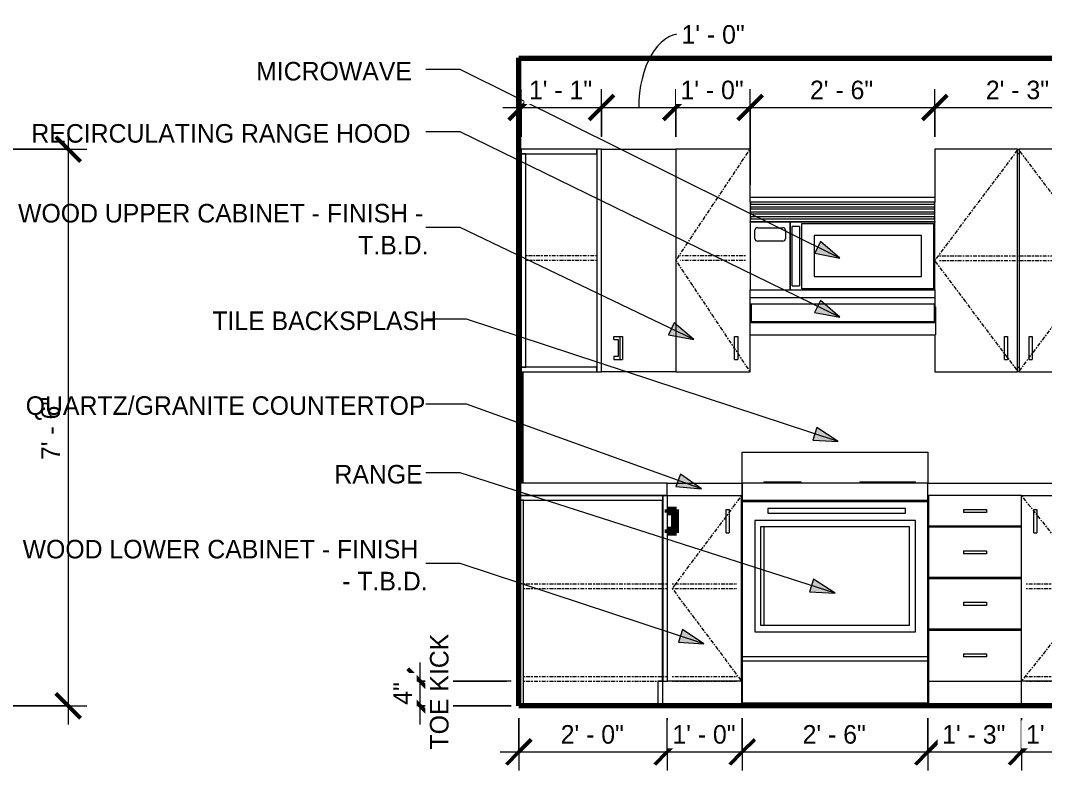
# Model space of a CAD drawing. Header units: inches. Extents: x 2887 to 5387, y 120 to 10852.
# Drawn here: x 4900.8 to 5066.4, y 125.6 to 246.8 of the extents above; entities that cross this region are included whole.
import ezdxf

# ---------------------------------------------------------------- set-up
doc = ezdxf.new("R2010")
doc.units = ezdxf.units.IN
doc.header["$MEASUREMENT"] = 0
doc.linetypes.add('Center', pattern=[1.25, 0.25, -0.1875, 0.625, -0.1875])
for name, color, linetype, lineweight in [('0-6', 170, 'Continuous', 5), ('0-7', 50, 'Continuous', 9), ('A-ANNO-DIMS', 211, 'Continuous', 9), ('A-ANNO-DIMS-32', 211, 'Continuous', 9), ('A-FLOR-1', 7, 'Continuous', 70), ('A-WALL-2', 113, 'Continuous', 70), ('A-WALL-3', 113, 'Continuous', 9), ('G-ANNO-TEXT', 231, 'Continuous', 9), ('I-WALL-1', 7, 'Continuous', 70), ('Q-CASE', 31, 'Continuous', 9), ('Q-CASE-1', 31, 'Center', 9), ('Q-CASE-2', 31, 'Continuous', 70), ('Q-SPCQ', 91, 'Continuous', 9), ('S-BEAM-1', 7, 'Continuous', 70)]:
    doc.layers.add(name, color=color, linetype=linetype, lineweight=lineweight)
doc.styles.add('Century Gothic', font='ufonts.com_century-gothic.ttf', dxfattribs={"height": 3})
doc.dimstyles.new('OD_1__HACK_2', dxfattribs={"dimscale": 12, "dimtxt": 3.132505, "dimasz": 0.333333, "dimexe": 0.25, "dimexo": 0.166667, "dimgap": 0.041667, "dimtad": 1, "dimdec": 0, "dimzin": 3, "dimdsep": 46, "dimlunit": 4, "dimtxsty": 'Century Gothic', "dimblk1": 'OBLIQUE', "dimblk2": 'OBLIQUE', "dimsah": 1, "dimcen": 0.09, "dimdle": 0.25, "dimazin": 0, "dimtfac": 1, "dimtdec": 4, "dimtix": 1, "dimtmove": 0, "dimatfit": 3, "dimfxl": 1, "dimtvp": 1, "dimtfill": 1, "dimfrac": 2, "dimtolj": 1, "dimtzin": 0, "dimarcsym": 2})
doc.dimstyles.new('OD_1__HACK_2_1', dxfattribs={"dimscale": 12, "dimtxt": 3.132505, "dimasz": 0.333333, "dimexe": 0.25, "dimexo": 0.166667, "dimgap": 0.041667, "dimtad": 1, "dimdec": 0, "dimzin": 3, "dimdsep": 46, "dimlunit": 4, "dimtxsty": 'Century Gothic', "dimblk1": 'OBLIQUE', "dimblk2": 'OBLIQUE', "dimsah": 1, "dimcen": 0.09, "dimdle": 0.25, "dimazin": 0, "dimtfac": 1, "dimtdec": 4, "dimtix": 1, "dimtmove": 1, "dimatfit": 3, "dimfxl": 1, "dimtvp": 1, "dimtfill": 1, "dimfrac": 2, "dimtolj": 1, "dimtzin": 0, "dimarcsym": 2})

# ---------------------------------------------------------------- blocks, each defined once
blk = doc.blocks.new('Dimension Lumber - LVL - 3_5X5_5-2690770-2ND _ 3RD FLOOR - 1BD B _ C - ADA TYPE B - KITCHEN BACK WALL')
at = {"layer": 'S-BEAM-1'}
for p, q in [((-10260.44, 136), (-10263.94, 136)), ((-10263.94, 136), (-10263.94, 135.99)), ((-10260.44, 135.99), (-10260.44, 136))]:
    blk.add_line(p, q, dxfattribs=at)
blk = doc.blocks.new('Dimension Lumber - LVL - 3_5X5_5-V4-2ND _ 3RD FLOOR - 1BD B _ C - ADA TYPE B - KITCHEN BACK WALL')
at = {"layer": 'S-BEAM-1'}
for p, q in [((-10292.44, 136), (-10295.94, 136)), ((-10295.94, 136), (-10295.94, 135.99)), ((-10292.44, 135.99), (-10292.44, 136))]:
    blk.add_line(p, q, dxfattribs=at)
blk = doc.blocks.new('CTR - 1st Phase - Shell_rvt-8-2ND _ 3RD FLOOR - 1BD B _ C - ADA TYPE B - KITCHEN BACK WALL')
at = {"layer": 'A-FLOR-1'}
for p, q in [((-10373.44, 240.75), (-10224.66, 240.75)), ((-10261.59, 136), (-10373.44, 136)), ((-10261.59, 135.99), (-10261.59, 136)), ((-10249.4, 136), (-10261.59, 136)), ((-10261.59, 136), (-10261.59, 135.99)), ((-10229.51, 136), (-10248.9, 136)), ((-10224.66, 136), (-10228.76, 136))]:
    blk.add_line(p, q, dxfattribs=at)
at = {"layer": '0-7'}
for name, p in [('Dimension Lumber - LVL - 3_5X5_5-V4-2ND _ 3RD FLOOR - 1BD B _ C - ADA TYPE B - KITCHEN BACK WALL', (-64, 0)), ('Dimension Lumber - LVL - 3_5X5_5-V4-2ND _ 3RD FLOOR - 1BD B _ C - ADA TYPE B - KITCHEN BACK WALL', (-32, 0)), ('Dimension Lumber - LVL - 3_5X5_5-V4-2ND _ 3RD FLOOR - 1BD B _ C - ADA TYPE B - KITCHEN BACK WALL', (0, 0)), ('Dimension Lumber - LVL - 3_5X5_5-2690770-2ND _ 3RD FLOOR - 1BD B _ C - ADA TYPE B - KITCHEN BACK WALL', (0, 0))]:
    blk.add_blockref(name, p, dxfattribs=at)
blk = doc.blocks.new('CTR - 1st Phase - Common Walls_rvt-8-2ND _ 3RD FLOOR - 1BD B _ C - ADA TYPE B - KITCHEN BACK WALL')
at = {"layer": 'I-WALL-1'}
for p, q in [((-10373.41, 136), (-10373.41, 240.77)), ((-10373.44, 136), (-10373.41, 136))]:
    blk.add_line(p, q, dxfattribs=at)
blk = doc.blocks.new('300 Series Wall Hung Cabinet_302 - 27_ X 36_-2604985-2ND _ 3RD FLOOR - 1BD B _ C - ADA TYPE B - KITCHEN BACK WALL')
at = {"layer": 'Q-CASE'}
for p, q in [((-10360.79, 226), (-10373.04, 226)), ((-10373.04, 226), (-10373.04, 225.25)), ((-10373.04, 225.25), (-10373.04, 190.75)), ((-10372.29, 225.25), (-10373.04, 225.25)), ((-10373.04, 225.25), (-10360.79, 225.25)), ((-10372.29, 190.75), (-10372.29, 225.25)), ((-10360.79, 226), (-10360.79, 190)), ((-10360.04, 226), (-10360.79, 226)), ((-10360.79, 225.25), (-10360.79, 226)), ((-10360.04, 190), (-10360.04, 226)), ((-10373.04, 190.75), (-10372.29, 190.75)), ((-10360.79, 190.75), (-10373.04, 190.75)), ((-10373.04, 190.75), (-10373.04, 190)), ((-10360.79, 190), (-10360.79, 190.75)), ((-10373.04, 190), (-10360.79, 190)), ((-10360.79, 190), (-10360.04, 190))]:
    blk.add_line(p, q, dxfattribs=at)
at = {"layer": 'Q-CASE-1'}
for p, q in [((-10360.79, 208.75), (-10372.29, 208.75)), ((-10360.79, 208), (-10372.29, 208))]:
    blk.add_line(p, q, dxfattribs=at)
blk = doc.blocks.new('30quot_MicrowaveVent_11166 - 70cm miele oven-2804781-2ND _ 3RD FLOOR - 1BD B _ C - ADA TYPE B - KITCHEN BACK WALL')
at = {"layer": 'Q-CASE'}
for p, q in [((-10336.04, 217.47), (-10336.04, 218.26)), ((-10336.04, 218.26), (-10306.16, 218.26)), ((-10335.92, 217.47), (-10336.04, 217.47)), ((-10336.04, 217.47), (-10336.04, 214.32)), ((-10335.92, 217.08), (-10335.92, 217.47)), ((-10306.28, 217.47), (-10335.92, 217.47)), ((-10306.28, 217.08), (-10335.92, 217.08)), ((-10306.16, 217.47), (-10306.28, 217.47)), ((-10306.28, 217.47), (-10306.28, 217.08)), ((-10306.16, 218.26), (-10306.16, 217.47)), ((-10306.16, 214.32), (-10306.16, 217.47)), ((-10335.92, 216.29), (-10335.92, 216.69)), ((-10335.92, 216.69), (-10306.28, 216.69)), ((-10306.28, 216.29), (-10335.92, 216.29)), ((-10335.92, 215.5), (-10335.92, 215.9)), ((-10335.92, 215.9), (-10306.28, 215.9)), ((-10306.28, 215.5), (-10335.92, 215.5)), ((-10306.28, 216.69), (-10306.28, 216.29)), ((-10306.28, 215.9), (-10306.28, 215.5)), ((-10336.04, 214.32), (-10306.16, 214.32)), ((-10336.04, 214.2), (-10336.04, 214.32)), ((-10336.04, 214.2), (-10336.04, 203.26)), ((-10329.54, 214.2), (-10336.04, 214.2)), ((-10335.92, 214.72), (-10335.92, 215.11)), ((-10335.92, 215.11), (-10306.28, 215.11)), ((-10306.28, 214.72), (-10335.92, 214.72)), ((-10329.54, 214.2), (-10329.54, 203.26)), ((-10306.16, 214.2), (-10329.54, 214.2)), ((-10329.54, 203.26), (-10329.54, 214.2)), ((-10327.65, 214.01), (-10306.36, 214.01)), ((-10327.65, 203.46), (-10327.65, 214.01)), ((-10306.36, 214.01), (-10306.36, 203.46)), ((-10306.28, 215.11), (-10306.28, 214.72)), ((-10306.16, 214.32), (-10306.16, 214.2)), ((-10306.16, 203.26), (-10306.16, 214.2)), ((-10335.25, 211.55), (-10335.25, 212.93)), ((-10334.86, 213.32), (-10330.72, 213.32)), ((-10330.33, 212.93), (-10330.33, 211.55)), ((-10329.24, 203.91), (-10329.24, 213.51)), ((-10328.05, 213.51), (-10329.24, 213.51)), ((-10328.05, 213.51), (-10328.05, 203.91)), ((-10325.69, 212.04), (-10325.69, 205.43)), ((-10308.32, 212.04), (-10325.69, 212.04)), ((-10308.32, 212.04), (-10325.69, 212.04)), ((-10325.69, 212.04), (-10325.69, 205.43)), ((-10308.32, 205.43), (-10308.32, 212.04)), ((-10308.32, 205.43), (-10308.32, 212.04)), ((-10330.72, 211.15), (-10334.86, 211.15)), ((-10325.69, 205.43), (-10308.32, 205.43)), ((-10325.69, 205.43), (-10308.32, 205.43)), ((-10329.24, 203.91), (-10328.05, 203.91)), ((-10336.04, 203.26), (-10329.54, 203.26)), ((-10336.04, 202.15), (-10336.04, 203.26)), ((-10329.54, 203.26), (-10306.16, 203.26)), ((-10306.36, 203.46), (-10327.65, 203.46)), ((-10306.16, 203.26), (-10306.16, 202.15)), ((-10306.16, 202), (-10336.04, 202))]:
    blk.add_line(p, q, dxfattribs=at)
for centre, start, end in [((-10334.86, 212.93), 90, 180), ((-10330.72, 212.93), 0, 90), ((-10334.86, 211.55), 180, 270), ((-10330.72, 211.55), 270, 0)]:
    blk.add_arc(centre, 0.394, start, end, dxfattribs=at)
blk = doc.blocks.new('300 Series Wall Hung Cabinet_302 - 27_ X 36_-V5-2ND _ 3RD FLOOR - 1BD B _ C - ADA TYPE B - KITCHEN BACK WALL')
at = {"layer": 'Q-CASE'}
for p, q in [((-10306.16, 226), (-10306.16, 218.26)), ((-10292.78, 226), (-10306.16, 226)), ((-10292.78, 190), (-10292.78, 226)), ((-10292.78, 226), (-10292.53, 226)), ((-10292.53, 225.25), (-10292.78, 225.25)), ((-10292.53, 226), (-10292.53, 190)), ((-10279.16, 226), (-10292.53, 226)), ((-10279.16, 190), (-10279.16, 226)), ((-10306.16, 202.15), (-10306.16, 200.5)), ((-10306.16, 196), (-10306.16, 190)), ((-10294.91, 195.75), (-10294.42, 195.75)), ((-10294.91, 192), (-10294.91, 195.75)), ((-10294.42, 195.75), (-10294.42, 192)), ((-10290.91, 195.75), (-10290.42, 195.75)), ((-10290.91, 192), (-10290.91, 195.75)), ((-10290.42, 195.75), (-10290.42, 192)), ((-10294.91, 192), (-10294.42, 192)), ((-10292.78, 190.75), (-10292.53, 190.75)), ((-10290.91, 192), (-10290.42, 192)), ((-10306.16, 190), (-10292.78, 190)), ((-10292.53, 190), (-10292.78, 190)), ((-10292.53, 190), (-10279.16, 190))]:
    blk.add_line(p, q, dxfattribs=at)
at = {"layer": 'Q-CASE-1'}
for p, q in [((-10306.16, 208), (-10292.66, 226)), ((-10292.66, 226), (-10279.16, 208)), ((-10305.41, 208.75), (-10279.91, 208.75)), ((-10292.66, 190), (-10306.16, 208)), ((-10305.41, 208), (-10279.91, 208)), ((-10279.16, 208), (-10292.66, 190))]:
    blk.add_line(p, q, dxfattribs=at)
blk = doc.blocks.new('Base Cabinet 4 Drawer 254 - Base Cabinet 4 Drawer 254 15_-2584595-2ND _ 3RD FLOOR - 1BD B _ C - ADA TYPE B - KITCHEN BACK WALL')
at = {"layer": 'Q-CASE'}
for p, q in [((-10307.16, 170), (-10307.16, 165.13)), ((-10292.16, 170), (-10307.16, 170)), ((-10301.53, 167.75), (-10297.78, 167.75)), ((-10301.53, 167.75), (-10301.53, 167.25)), ((-10297.78, 167.25), (-10301.53, 167.25)), ((-10297.78, 167.75), (-10297.78, 167.25)), ((-10307.16, 165.13), (-10292.16, 165.13)), ((-10307.16, 164.88), (-10307.16, 165.13)), ((-10307.16, 164.88), (-10307.16, 156.79)), ((-10292.16, 164.88), (-10307.16, 164.88)), ((-10306.41, 165.13), (-10306.41, 164.88)), ((-10292.91, 164.88), (-10292.91, 165.13)), ((-10301.53, 161.09), (-10297.78, 161.09)), ((-10301.53, 161.09), (-10301.53, 160.58)), ((-10297.78, 161.09), (-10297.78, 160.58)), ((-10297.78, 160.58), (-10301.53, 160.58)), ((-10307.16, 156.79), (-10292.16, 156.79)), ((-10307.16, 156.54), (-10307.16, 156.79)), ((-10307.16, 156.54), (-10307.16, 148.46)), ((-10292.16, 156.54), (-10307.16, 156.54)), ((-10306.41, 156.79), (-10306.41, 156.54)), ((-10292.91, 156.54), (-10292.91, 156.79)), ((-10301.53, 152.75), (-10297.78, 152.75)), ((-10301.53, 152.75), (-10301.53, 152.25)), ((-10297.78, 152.75), (-10297.78, 152.25)), ((-10297.78, 152.25), (-10301.53, 152.25)), ((-10307.16, 148.46), (-10292.16, 148.46)), ((-10307.16, 148.21), (-10307.16, 148.46)), ((-10307.16, 148.21), (-10307.16, 140)), ((-10292.16, 148.21), (-10307.16, 148.21)), ((-10306.41, 148.46), (-10306.41, 148.21)), ((-10292.91, 148.21), (-10292.91, 148.46)), ((-10301.53, 144.42), (-10297.78, 144.42)), ((-10301.53, 144.42), (-10301.53, 143.92)), ((-10297.78, 144.42), (-10297.78, 143.92)), ((-10297.78, 143.92), (-10301.53, 143.92)), ((-10307.16, 140), (-10292.16, 140)), ((-10307.16, 140), (-10307.16, 136))]:
    blk.add_line(p, q, dxfattribs=at)
blk = doc.blocks.new('Base Cabinet Corner 197 - Base Cabinet Corner 197-2565125-2ND _ 3RD FLOOR - 1BD B _ C - ADA TYPE B - KITCHEN BACK WALL')
at = {"layer": 'Q-CASE'}
for p, q in [((-10350.16, 170), (-10373.41, 170)), ((-10373.41, 170), (-10373.41, 169.25)), ((-10373.41, 169.25), (-10350.16, 169.25)), ((-10373.41, 169.25), (-10373.41, 136)), ((-10372.66, 169.25), (-10373.41, 169.25)), ((-10372.66, 136), (-10372.66, 169.25)), ((-10350.19, 140), (-10350.19, 169.25)), ((-10349.4, 170), (-10350.16, 170)), ((-10350.16, 170), (-10350.16, 140)), ((-10350.16, 169.25), (-10350.16, 170)), ((-10349.4, 140), (-10349.4, 170)), ((-10349.4, 170), (-10337.41, 170)), ((-10337.41, 140), (-10337.41, 170)), ((-10339.91, 167.75), (-10339.43, 167.75)), ((-10339.91, 164), (-10339.91, 167.75)), ((-10339.43, 167.75), (-10339.43, 164)), ((-10339.91, 164), (-10339.43, 164)), ((-10350.16, 140), (-10350.93, 140)), ((-10350.93, 140), (-10350.93, 136)), ((-10350.16, 140), (-10350.93, 140)), ((-10350.93, 140), (-10350.93, 136)), ((-10350.16, 136), (-10350.16, 140)), ((-10350.16, 136), (-10350.16, 140)), ((-10350.16, 140), (-10349.4, 140)), ((-10337.41, 140), (-10349.4, 140)), ((-10337.41, 140), (-10337.41, 136)), ((-10373.41, 136), (-10372.66, 136)), ((-10350.93, 136), (-10350.16, 136)), ((-10350.93, 136), (-10350.16, 136))]:
    blk.add_line(p, q, dxfattribs=at)
at = {"layer": 'Q-CASE-1'}
for p, q in [((-10337.41, 170), (-10348.65, 155)), ((-10372.66, 155.75), (-10349.41, 155.75)), ((-10348.65, 155.75), (-10338.16, 155.75)), ((-10372.66, 155), (-10349.41, 155)), ((-10348.65, 155), (-10337.41, 140)), ((-10348.65, 155), (-10338.16, 155)), ((-10372.66, 140.75), (-10349.41, 140.75)), ((-10348.65, 140.75), (-10338.16, 140.75)), ((-10372.66, 140), (-10349.41, 140)), ((-10348.65, 140), (-10338.16, 140))]:
    blk.add_line(p, q, dxfattribs=at)
at = {"layer": 'Q-CASE-2'}
for p, q in [((-10349.42, 167.75), (-10349.42, 167.25)), ((-10347.92, 167.75), (-10349.42, 167.75)), ((-10349.42, 167.25), (-10348.42, 167.25)), ((-10348.42, 167.25), (-10348.42, 164.5)), ((-10347.92, 164), (-10347.92, 167.75)), ((-10348.42, 164.5), (-10349.42, 164.5)), ((-10349.42, 164.5), (-10349.42, 164)), ((-10349.42, 164), (-10347.92, 164))]:
    blk.add_line(p, q, dxfattribs=at)
blk = doc.blocks.new('Base Cabinet Corner 197 - Base Cabinet Corner 197-V6-2ND _ 3RD FLOOR - 1BD B _ C - ADA TYPE B - KITCHEN BACK WALL')
at = {"layer": 'Q-CASE'}
for p, q in [((-10292.16, 170), (-10280.18, 170)), ((-10292.16, 140), (-10292.16, 170)), ((-10280.18, 170), (-10280.16, 170)), ((-10280.18, 170), (-10280.18, 167.75)), ((-10279.41, 170), (-10280.16, 170)), ((-10280.16, 170), (-10280.16, 140)), ((-10279.41, 140), (-10279.41, 170)), ((-10256.16, 170), (-10279.41, 170)), ((-10279.41, 170), (-10279.41, 169.25)), ((-10279.41, 169.25), (-10256.16, 169.25)), ((-10256.91, 169.25), (-10256.91, 136)), ((-10256.16, 169.25), (-10256.91, 169.25)), ((-10256.16, 169.25), (-10256.16, 170)), ((-10256.16, 136), (-10256.16, 169.25)), ((-10290.16, 167.75), (-10289.67, 167.75)), ((-10290.16, 164), (-10290.16, 167.75)), ((-10289.67, 167.75), (-10289.67, 164)), ((-10280.18, 167.25), (-10280.18, 164.5)), ((-10290.16, 164), (-10289.67, 164)), ((-10280.18, 164), (-10280.18, 140)), ((-10292.16, 136), (-10292.16, 140)), ((-10292.16, 136), (-10292.16, 140)), ((-10280.18, 140), (-10292.16, 140)), ((-10280.16, 140), (-10280.18, 140)), ((-10280.16, 140), (-10279.41, 140)), ((-10278.69, 140), (-10279.44, 140)), ((-10279.44, 140), (-10279.44, 136)), ((-10278.69, 136), (-10278.69, 140)), ((-10278.68, 136), (-10278.68, 140)), ((-10279.44, 136), (-10278.69, 136)), ((-10256.91, 136), (-10256.16, 136))]:
    blk.add_line(p, q, dxfattribs=at)
at = {"layer": 'Q-CASE-1'}
for p, q in [((-10292.16, 170), (-10280.21, 155)), ((-10291.41, 155.75), (-10280.16, 155.75)), ((-10279.44, 155.75), (-10256.91, 155.75)), ((-10280.21, 155), (-10292.16, 140)), ((-10291.41, 155), (-10280.21, 155)), ((-10279.44, 155), (-10256.91, 155)), ((-10291.41, 140.75), (-10280.16, 140.75)), ((-10279.44, 140.75), (-10256.91, 140.75)), ((-10291.41, 140), (-10280.21, 140)), ((-10279.44, 140), (-10256.91, 140))]:
    blk.add_line(p, q, dxfattribs=at)
at = {"layer": 'Q-CASE-2'}
for p, q in [((-10280.16, 167.75), (-10281.66, 167.75)), ((-10281.66, 167.75), (-10281.66, 164)), ((-10281.16, 164.5), (-10281.16, 167.25)), ((-10281.16, 167.25), (-10280.16, 167.25)), ((-10280.16, 167.25), (-10280.16, 167.75)), ((-10281.66, 164), (-10280.16, 164)), ((-10280.16, 164.5), (-10281.16, 164.5)), ((-10280.16, 164), (-10280.16, 164.5))]:
    blk.add_line(p, q, dxfattribs=at)
blk = doc.blocks.new('308 - 308-2727437-2ND _ 3RD FLOOR - 1BD B _ C - ADA TYPE B - KITCHEN BACK WALL')
at = {"layer": 'Q-CASE'}
for p, q in [((-10360.04, 226), (-10348.04, 226)), ((-10358.09, 195.25), (-10358.09, 195.75)), ((-10358.09, 195.75), (-10357.03, 195.75)), ((-10357.03, 195.75), (-10356.68, 195.75)), ((-10357.03, 192), (-10357.03, 195.75)), ((-10356.68, 195.75), (-10356.68, 192)), ((-10358.09, 195.25), (-10357.38, 195.25)), ((-10357.38, 195.25), (-10357.38, 192.5)), ((-10358.09, 192.5), (-10358.09, 192)), ((-10357.38, 192.5), (-10358.09, 192.5)), ((-10358.09, 192), (-10357.03, 192)), ((-10357.03, 192), (-10356.68, 192)), ((-10348.04, 190), (-10360.04, 190))]:
    blk.add_line(p, q, dxfattribs=at)
blk = doc.blocks.new('300 Series Wall Hung Cabinet_301 - 12_-2218017-2ND _ 3RD FLOOR - 1BD B _ C - ADA TYPE B - KITCHEN BACK WALL')
at = {"layer": 'Q-CASE'}
for p, q in [((-10336.04, 226), (-10348.04, 226)), ((-10348.04, 226), (-10348.04, 190)), ((-10336.04, 218.26), (-10336.04, 226)), ((-10336.04, 200.5), (-10336.04, 202.15)), ((-10338.53, 195.75), (-10338.04, 195.75)), ((-10338.53, 192), (-10338.53, 195.75)), ((-10338.04, 195.75), (-10338.04, 192)), ((-10336.04, 190), (-10336.04, 196)), ((-10338.53, 192), (-10338.04, 192)), ((-10348.04, 190), (-10336.04, 190))]:
    blk.add_line(p, q, dxfattribs=at)
at = {"layer": 'Q-CASE-1'}
for p, q in [((-10348.04, 208), (-10336.04, 226)), ((-10336.79, 208.75), (-10347.29, 208.75)), ((-10348.04, 208), (-10336.04, 190)), ((-10336.79, 208), (-10347.29, 208))]:
    blk.add_line(p, q, dxfattribs=at)
blk = doc.blocks.new('Range_Hood_386 - 30_ Wide-2577799-2ND _ 3RD FLOOR - 1BD B _ C - ADA TYPE B - KITCHEN BACK WALL')
at = {"layer": 'Q-SPCQ'}
for p, q in [((-10336.04, 201), (-10335.79, 201)), ((-10336.04, 198), (-10336.04, 200.5)), ((-10335.79, 201), (-10306.29, 201)), ((-10335.79, 198.12), (-10335.79, 201)), ((-10306.29, 201), (-10306.16, 201)), ((-10306.29, 201), (-10306.29, 198.12)), ((-10306.04, 200.5), (-10306.04, 198)), ((-10336.04, 196), (-10336.04, 198)), ((-10336.04, 198), (-10306.04, 198)), ((-10306.29, 198.12), (-10335.79, 198.12)), ((-10306.04, 198), (-10306.04, 196)), ((-10336.04, 196), (-10306.04, 196))]:
    blk.add_line(p, q, dxfattribs=at)
blk = doc.blocks.new('DIMBLOCK156-2ND _ 3RD FLOOR - 1BD B _ C - ADA TYPE B - KITCHEN SIDE WALL')
at = {"layer": 'A-ANNO-DIMS-32'}
for p, q in [((4908.51, 229), (4908.51, 133)), ((4877.78, 226), (4911.51, 226)), ((4908.51, 226), (4877.78, 226)), ((4877.78, 136), (4911.51, 136)), ((4908.51, 136), (4877.78, 136))]:
    blk.add_line(p, q, dxfattribs=at)
at = {"layer": 'A-ANNO-DIMS-32', "lineweight": 50}
for p, q in [((4908.51, 226), (4906.51, 228)), ((4908.51, 226), (4910.51, 224)), ((4908.51, 136), (4906.51, 138)), ((4908.51, 136), (4910.51, 134))]:
    blk.add_line(p, q, dxfattribs=at)
at = {"layer": 'A-ANNO-DIMS-32', "color": 0, "insert": (4904.17, 175.75), "char_height": 3, "width": 12.5897, "attachment_point": 1, "rotation": 90, "line_spacing_factor": 0.984502, "style": 'Century Gothic', "bg_fill": 3, "box_fill_scale": 1.25, "bg_fill_color": 256, "bg_fill_true_color": 13158600, "bg_fill_transparency": 0}
blk.add_mtext('7\' - 6"', dxfattribs=at)
blk = doc.blocks.new('_Oblique')
at = {"color": 0, "linetype": 'ByBlock', "lineweight": -2}
blk.add_line((-0.5, -0.5), (0.5, 0.5), dxfattribs=at)
blk = doc.blocks.new('DIMBLOCK162-2ND _ 3RD FLOOR - 1BD B _ C - ADA TYPE B - KITCHEN BACK WALL')
at = {"layer": 'A-ANNO-DIMS-32'}
for p, q in [((4981.38, 134), (4981.38, 125.55)), ((4981.38, 128.55), (4981.38, 134)), ((5005.38, 134), (5005.38, 125.55)), ((5005.38, 128.55), (5005.38, 134)), ((4978.38, 128.55), (5005.38, 128.55))]:
    blk.add_line(p, q, dxfattribs=at)
at = {"layer": 'A-ANNO-DIMS-32', "lineweight": 50}
for p, q in [((4981.38, 128.55), (4983.38, 130.55)), ((5005.38, 128.55), (5007.38, 130.55)), ((4981.38, 128.55), (4979.38, 126.55)), ((5005.38, 128.55), (5003.38, 126.55))]:
    blk.add_line(p, q, dxfattribs=at)
at = {"layer": 'A-ANNO-DIMS-32', "color": 0, "insert": (4988.14, 132.9), "char_height": 3, "width": 12.5897, "attachment_point": 1, "line_spacing_factor": 0.984502, "style": 'Century Gothic', "bg_fill": 3, "box_fill_scale": 1.25, "bg_fill_color": 256, "bg_fill_true_color": 13158600, "bg_fill_transparency": 0}
blk.add_mtext('2\' - 0"', dxfattribs=at)
blk = doc.blocks.new('DIMBLOCK163-2ND _ 3RD FLOOR - 1BD B _ C - ADA TYPE B - KITCHEN BACK WALL')
at = {"layer": 'A-ANNO-DIMS-32'}
for p, q in [((5005.38, 134), (5005.38, 125.55)), ((5005.38, 128.55), (5005.38, 134)), ((5017.51, 134), (5017.51, 125.55)), ((5017.51, 128.55), (5017.51, 134)), ((5005.38, 128.55), (5017.51, 128.55))]:
    blk.add_line(p, q, dxfattribs=at)
at = {"layer": 'A-ANNO-DIMS-32', "lineweight": 50}
for p, q in [((5005.38, 128.55), (5007.38, 130.55)), ((5017.51, 128.55), (5019.51, 130.55)), ((5005.38, 128.55), (5003.38, 126.55)), ((5017.51, 128.55), (5015.51, 126.55))]:
    blk.add_line(p, q, dxfattribs=at)
at = {"layer": 'A-ANNO-DIMS-32', "color": 0, "insert": (5006.2, 132.9), "char_height": 3, "width": 12.5897, "attachment_point": 1, "line_spacing_factor": 0.984502, "style": 'Century Gothic', "bg_fill": 3, "box_fill_scale": 1.25, "bg_fill_color": 256, "bg_fill_true_color": 13158600, "bg_fill_transparency": 0}
blk.add_mtext('1\' - 0"', dxfattribs=at)
blk = doc.blocks.new('DIMBLOCK164-2ND _ 3RD FLOOR - 1BD B _ C - ADA TYPE B - KITCHEN BACK WALL')
at = {"layer": 'A-ANNO-DIMS-32'}
for p, q in [((5017.51, 134), (5017.51, 125.55)), ((5017.51, 128.55), (5017.51, 134)), ((5047.51, 134), (5047.51, 125.55)), ((5047.51, 128.55), (5047.51, 134)), ((5017.51, 128.55), (5047.51, 128.55))]:
    blk.add_line(p, q, dxfattribs=at)
at = {"layer": 'A-ANNO-DIMS-32', "lineweight": 50}
for p, q in [((5017.51, 128.55), (5019.51, 130.55)), ((5047.51, 128.55), (5049.51, 130.55)), ((5017.51, 128.55), (5015.51, 126.55)), ((5047.51, 128.55), (5045.51, 126.55))]:
    blk.add_line(p, q, dxfattribs=at)
at = {"layer": 'A-ANNO-DIMS-32', "color": 0, "insert": (5027.26, 132.9), "char_height": 3, "width": 12.5897, "attachment_point": 1, "line_spacing_factor": 0.984502, "style": 'Century Gothic', "bg_fill": 3, "box_fill_scale": 1.25, "bg_fill_color": 256, "bg_fill_true_color": 13158600, "bg_fill_transparency": 0}
blk.add_mtext('2\' - 6"', dxfattribs=at)
blk = doc.blocks.new('DIMBLOCK165-2ND _ 3RD FLOOR - 1BD B _ C - ADA TYPE B - KITCHEN BACK WALL')
at = {"layer": 'A-ANNO-DIMS-32'}
for p, q in [((5047.51, 134), (5047.51, 125.55)), ((5047.51, 128.55), (5047.51, 134)), ((5062.64, 134), (5062.64, 125.55)), ((5062.64, 128.55), (5062.64, 134)), ((5047.51, 128.55), (5062.64, 128.55))]:
    blk.add_line(p, q, dxfattribs=at)
at = {"layer": 'A-ANNO-DIMS-32', "lineweight": 50}
for p, q in [((5047.51, 128.55), (5049.51, 130.55)), ((5062.64, 128.55), (5064.64, 130.55)), ((5047.51, 128.55), (5045.51, 126.55)), ((5062.64, 128.55), (5060.64, 126.55))]:
    blk.add_line(p, q, dxfattribs=at)
at = {"layer": 'A-ANNO-DIMS-32', "color": 0, "insert": (5049.83, 132.9), "char_height": 3, "width": 12.5897, "attachment_point": 1, "line_spacing_factor": 0.984502, "style": 'Century Gothic', "bg_fill": 3, "box_fill_scale": 1.25, "bg_fill_color": 256, "bg_fill_true_color": 13158600, "bg_fill_transparency": 0}
blk.add_mtext('1\' - 3"', dxfattribs=at)
blk = doc.blocks.new('DIMBLOCK166-2ND _ 3RD FLOOR - 1BD B _ C - ADA TYPE B - KITCHEN BACK WALL')
at = {"layer": 'A-ANNO-DIMS-32'}
for p, q in [((5062.64, 134), (5062.64, 125.55)), ((5062.64, 128.55), (5062.64, 134)), ((5074.64, 134), (5074.64, 125.55)), ((5074.64, 128.55), (5074.64, 134)), ((5062.64, 128.55), (5074.64, 128.55))]:
    blk.add_line(p, q, dxfattribs=at)
at = {"layer": 'A-ANNO-DIMS-32', "lineweight": 50}
for p, q in [((5062.64, 128.55), (5064.64, 130.55)), ((5074.64, 128.55), (5076.64, 130.55)), ((5062.64, 128.55), (5060.64, 126.55)), ((5074.64, 128.55), (5072.64, 126.55))]:
    blk.add_line(p, q, dxfattribs=at)
at = {"layer": 'A-ANNO-DIMS-32', "color": 0, "insert": (5063.39, 132.9), "char_height": 3, "width": 12.5897, "attachment_point": 1, "line_spacing_factor": 0.984502, "style": 'Century Gothic', "bg_fill": 3, "box_fill_scale": 1.25, "bg_fill_color": 256, "bg_fill_true_color": 13158600, "bg_fill_transparency": 0}
blk.add_mtext('1\' - 0"', dxfattribs=at)
blk = doc.blocks.new('DIMBLOCK171-2ND _ 3RD FLOOR - 1BD B _ C - ADA TYPE B - KITCHEN BACK WALL')
at = {"layer": 'A-ANNO-DIMS-32'}
for p, q in [((4965.43, 133), (4965.43, 143)), ((4980.13, 140), (4962.43, 140)), ((4965.43, 140), (4979.38, 140)), ((4980.13, 136), (4962.43, 136)), ((4965.43, 136), (4980.13, 136))]:
    blk.add_line(p, q, dxfattribs=at)
at = {"layer": 'A-ANNO-DIMS-32', "lineweight": 50}
for p, q in [((4965.43, 140), (4963.43, 142)), ((4965.43, 140), (4967.43, 138)), ((4965.43, 136), (4963.43, 138)), ((4965.43, 136), (4967.43, 134))]:
    blk.add_line(p, q, dxfattribs=at)
at = {"layer": 'A-ANNO-DIMS-32', "color": 0, "char_height": 3, "attachment_point": 1, "rotation": 90, "line_spacing_factor": 0.984502, "style": 'Century Gothic', "bg_fill": 3, "box_fill_scale": 1.25, "bg_fill_color": 256, "bg_fill_true_color": 13158600, "bg_fill_transparency": 0}
for s, insert, width in [('TOE KICK', (4967, 128.95), 21.7187), ('4"', (4961.08, 136.19), 4.3557)]:
    blk.add_mtext(s, dxfattribs=dict(at, insert=insert, width=width))
blk = doc.blocks.new('DIMBLOCK172-2ND _ 3RD FLOOR - 1BD B _ C - ADA TYPE B - KITCHEN BACK WALL')
at = {"layer": 'A-ANNO-DIMS-32'}
for p, q in [((4981.76, 228), (4981.76, 235.74)), ((4994.76, 228), (4994.76, 235.74)), ((4978.76, 232.74), (4994.76, 232.74)), ((4981.76, 232.74), (4981.76, 228)), ((4994.76, 232.74), (4994.76, 228))]:
    blk.add_line(p, q, dxfattribs=at)
at = {"layer": 'A-ANNO-DIMS-32', "lineweight": 50}
for p, q in [((4981.76, 232.74), (4983.76, 234.74)), ((4994.76, 232.74), (4996.76, 234.74)), ((4981.76, 232.74), (4979.76, 230.74)), ((4994.76, 232.74), (4992.76, 230.74))]:
    blk.add_line(p, q, dxfattribs=at)
at = {"layer": 'A-ANNO-DIMS-32', "color": 0, "insert": (4983.01, 237.09), "char_height": 3, "width": 12.5897, "attachment_point": 1, "line_spacing_factor": 0.984502, "style": 'Century Gothic', "bg_fill": 3, "box_fill_scale": 1.25, "bg_fill_color": 256, "bg_fill_true_color": 13158600, "bg_fill_transparency": 0}
blk.add_mtext('1\' - 1"', dxfattribs=at)
blk = doc.blocks.new('DIMBLOCK173-2ND _ 3RD FLOOR - 1BD B _ C - ADA TYPE B - KITCHEN BACK WALL')
at = {"layer": 'A-ANNO-DIMS-32'}
for p, q in [((4994.76, 228), (4994.76, 235.74)), ((5006.76, 228), (5006.76, 235.74)), ((4994.76, 232.74), (5006.76, 232.74)), ((4994.76, 232.74), (4994.76, 228)), ((5006.76, 232.74), (5006.76, 228))]:
    blk.add_line(p, q, dxfattribs=at)
at = {"layer": 'A-ANNO-DIMS-32', "lineweight": 50}
for p, q in [((4994.76, 232.74), (4996.76, 234.74)), ((5006.76, 232.74), (5008.76, 234.74)), ((4994.76, 232.74), (4992.76, 230.74)), ((5006.76, 232.74), (5004.76, 230.74))]:
    blk.add_line(p, q, dxfattribs=at)
at = {"layer": 'A-ANNO-DIMS-32'}
blk.add_ellipse((5007.68, 232.74), major_axis=(0, 11.95), ratio=0.579834, start_param=0, end_param=1.570796, dxfattribs=at)
at = {"layer": 'A-ANNO-DIMS-32', "color": 0, "insert": (5007.68, 246.07), "char_height": 3, "width": 12.5897, "attachment_point": 1, "line_spacing_factor": 0.984502, "style": 'Century Gothic', "bg_fill": 3, "box_fill_scale": 1.25, "bg_fill_color": 256, "bg_fill_true_color": 13158600, "bg_fill_transparency": 0}
blk.add_mtext('1\' - 0"', dxfattribs=at)
blk = doc.blocks.new('DIMBLOCK174-2ND _ 3RD FLOOR - 1BD B _ C - ADA TYPE B - KITCHEN BACK WALL')
at = {"layer": 'A-ANNO-DIMS-32'}
for p, q in [((5006.76, 228), (5006.76, 235.74)), ((5018.76, 220.26), (5018.76, 235.74)), ((5006.76, 232.74), (5018.76, 232.74)), ((5006.76, 232.74), (5006.76, 228)), ((5018.76, 232.74), (5018.76, 220.26))]:
    blk.add_line(p, q, dxfattribs=at)
at = {"layer": 'A-ANNO-DIMS-32', "lineweight": 50}
for p, q in [((5006.76, 232.74), (5008.76, 234.74)), ((5018.76, 232.74), (5020.76, 234.74)), ((5006.76, 232.74), (5004.76, 230.74)), ((5018.76, 232.74), (5016.76, 230.74))]:
    blk.add_line(p, q, dxfattribs=at)
at = {"layer": 'A-ANNO-DIMS-32', "color": 0, "insert": (5007.51, 237.09), "char_height": 3, "width": 12.5897, "attachment_point": 1, "line_spacing_factor": 0.984502, "style": 'Century Gothic', "bg_fill": 3, "box_fill_scale": 1.25, "bg_fill_color": 256, "bg_fill_true_color": 13158600, "bg_fill_transparency": 0}
blk.add_mtext('1\' - 0"', dxfattribs=at)
blk = doc.blocks.new('DIMBLOCK175-2ND _ 3RD FLOOR - 1BD B _ C - ADA TYPE B - KITCHEN BACK WALL')
at = {"layer": 'A-ANNO-DIMS-32'}
for p, q in [((5018.76, 220.26), (5018.76, 235.74)), ((5048.64, 228), (5048.64, 235.74)), ((5018.76, 232.74), (5048.64, 232.74)), ((5018.76, 232.74), (5018.76, 220.26)), ((5048.64, 232.74), (5048.64, 228))]:
    blk.add_line(p, q, dxfattribs=at)
at = {"layer": 'A-ANNO-DIMS-32', "lineweight": 50}
for p, q in [((5018.76, 232.74), (5020.76, 234.74)), ((5048.64, 232.74), (5050.64, 234.74)), ((5018.76, 232.74), (5016.76, 230.74)), ((5048.64, 232.74), (5046.64, 230.74))]:
    blk.add_line(p, q, dxfattribs=at)
at = {"layer": 'A-ANNO-DIMS-32', "color": 0, "insert": (5028.45, 237.09), "char_height": 3, "width": 12.5897, "attachment_point": 1, "line_spacing_factor": 0.984502, "style": 'Century Gothic', "bg_fill": 3, "box_fill_scale": 1.25, "bg_fill_color": 256, "bg_fill_true_color": 13158600, "bg_fill_transparency": 0}
blk.add_mtext('2\' - 6"', dxfattribs=at)
blk = doc.blocks.new('DIMBLOCK176-2ND _ 3RD FLOOR - 1BD B _ C - ADA TYPE B - KITCHEN BACK WALL')
at = {"layer": 'A-ANNO-DIMS-32'}
for p, q in [((5048.64, 228), (5048.64, 235.74)), ((5075.64, 228), (5075.64, 235.74)), ((5048.64, 232.74), (5075.64, 232.74)), ((5048.64, 232.74), (5048.64, 228)), ((5075.64, 232.74), (5075.64, 228))]:
    blk.add_line(p, q, dxfattribs=at)
at = {"layer": 'A-ANNO-DIMS-32', "lineweight": 50}
for p, q in [((5048.64, 232.74), (5050.64, 234.74)), ((5075.64, 232.74), (5077.64, 234.74)), ((5048.64, 232.74), (5046.64, 230.74)), ((5075.64, 232.74), (5073.64, 230.74))]:
    blk.add_line(p, q, dxfattribs=at)
at = {"layer": 'A-ANNO-DIMS-32', "color": 0, "insert": (5056.89, 237.09), "char_height": 3, "width": 12.5897, "attachment_point": 1, "line_spacing_factor": 0.984502, "style": 'Century Gothic', "bg_fill": 3, "box_fill_scale": 1.25, "bg_fill_color": 256, "bg_fill_true_color": 13158600, "bg_fill_transparency": 0}
blk.add_mtext('2\' - 3"', dxfattribs=at)

msp = doc.modelspace()

# ---------------------------------------------------------------- hatches: boundary and pattern name
at = {"layer": 'G-ANNO-TEXT'}
for points in [[(5033.27, 208.37), (5030.16, 211.11), (5029.21, 209.19)], [(5033.27, 198.83), (5030.14, 201.55), (5029.2, 199.62)], [(5009.65, 195.25), (5006.5, 197.95), (5005.58, 196.01)], [(5033.02, 178.74), (5029.56, 181.01), (5028.89, 178.97)], [(5010.89, 171.11), (5007.49, 173.47), (5006.77, 171.46)], [(5032.52, 154.23), (5029.04, 156.48), (5028.39, 154.43)], [(5011.31, 146.06), (5007.85, 148.33), (5007.18, 146.29)]]:
    msp.add_hatch(color=256, dxfattribs=at).paths.add_polyline_path(points, flags=0)

# ---------------------------------------------------------------- linework, layer by layer
at = {"layer": 'A-WALL-2'}
for p, q in [((4981.76, 190), (4981.38, 190)), ((4981.38, 190), (4981.38, 172)), ((4981.76, 172), (4981.76, 190)), ((4981.38, 172), (4981.76, 172))]:
    msp.add_line(p, q, dxfattribs=at)
at = {"layer": 'A-WALL-3'}
for p, q in [((5005.38, 172), (5017.51, 172)), ((5047.51, 172), (5074.64, 172)), ((5005.4, 170), (5017.51, 170)), ((5062.64, 170), (5047.51, 170))]:
    msp.add_line(p, q, dxfattribs=at)
at = {"layer": 'G-ANNO-TEXT'}
for p, q in [((4971.91, 238.87), (4966.31, 238.87)), ((5033.27, 208.37), (4971.91, 238.87)), ((4971.91, 228.82), (4966.31, 228.82)), ((5033.27, 198.83), (4971.91, 228.82)), ((4971.91, 213.33), (4966.31, 213.33)), ((5009.65, 195.25), (4971.91, 213.33)), ((5030.16, 211.11), (5029.21, 209.19)), ((5033.27, 208.37), (5030.16, 211.11)), ((5029.21, 209.19), (5033.27, 208.37)), ((5030.14, 201.55), (5029.2, 199.62)), ((5033.27, 198.83), (5030.14, 201.55)), ((5029.2, 199.62), (5033.27, 198.83)), ((4972.91, 198.52), (4966.31, 198.52)), ((5033.02, 178.74), (4972.91, 198.52)), ((5006.5, 197.95), (5005.58, 196.01)), ((5009.65, 195.25), (5006.5, 197.95)), ((5005.58, 196.01), (5009.65, 195.25)), ((4972.91, 184.81), (4966.31, 184.81)), ((5010.89, 171.11), (4972.91, 184.81)), ((5029.56, 181.01), (5028.89, 178.97)), ((5033.02, 178.74), (5029.56, 181.01)), ((5028.89, 178.97), (5033.02, 178.74)), ((4971.91, 173.71), (4966.31, 173.71)), ((5032.52, 154.23), (4971.91, 173.71)), ((5007.49, 173.47), (5006.77, 171.46)), ((5010.89, 171.11), (5007.49, 173.47)), ((5006.77, 171.46), (5010.89, 171.11)), ((4971.91, 159.01), (4966.31, 159.01)), ((5029.04, 156.48), (5028.39, 154.43)), ((5032.52, 154.23), (5029.04, 156.48)), ((5028.39, 154.43), (5032.52, 154.23)), ((5007.85, 148.33), (5007.18, 146.29)), ((5011.31, 146.06), (5007.85, 148.33)), ((5007.18, 146.29), (5011.31, 146.06))]:
    msp.add_line(p, q, dxfattribs=at)
at = {"layer": 'Q-SPCQ'}
for p, q in [((5017.51, 172), (5017.51, 177)), ((5017.51, 177), (5047.51, 177)), ((5047.51, 177), (5047.51, 172)), ((5021.01, 172.25), (5021.01, 172)), ((5021.01, 172.25), (5027.01, 172.25)), ((5027.01, 172), (5027.01, 172.25)), ((5036.51, 172.25), (5036.51, 172)), ((5036.51, 172.25), (5037.49, 172.25)), ((5037.51, 172.25), (5037.51, 172)), ((5037.51, 172.25), (5044.51, 172.25)), ((5044.51, 172), (5044.51, 172.25)), ((5044.53, 172.25), (5045.51, 172.25)), ((5045.51, 172), (5045.51, 172.25)), ((5005.38, 172), (4981.38, 172)), ((4981.38, 172), (4981.38, 170)), ((5005.38, 170), (5005.38, 172)), ((5017.51, 172), (5017.51, 169.26)), ((5047.51, 172), (5017.51, 172)), ((5017.51, 170), (5017.51, 172)), ((5047.51, 169.26), (5047.51, 172)), ((5047.51, 170), (5047.51, 172)), ((4981.38, 170), (5005.38, 170)), ((5017.51, 169.26), (5047.51, 169.26)), ((5017.51, 169.26), (5017.51, 169.01)), ((5017.51, 169.01), (5017.51, 144)), ((5047.51, 169.01), (5017.51, 169.01)), ((5018.51, 169.01), (5018.51, 169.26)), ((5046.51, 169.26), (5046.51, 169.01)), ((5047.51, 169.01), (5047.51, 169.26)), ((5047.51, 144), (5047.51, 169.01)), ((5021.63, 167.9), (5021.63, 167.15)), ((5043.9, 167.9), (5021.63, 167.9)), ((5043.9, 167.15), (5043.9, 167.9)), ((5019.51, 166), (5019.51, 148)), ((5045.51, 166), (5019.51, 166)), ((5021.63, 167.15), (5043.9, 167.15)), ((5045.51, 148), (5045.51, 166)), ((5020.51, 165), (5044.51, 165)), ((5020.51, 149), (5020.51, 165)), ((5021.01, 165), (5021.01, 149)), ((5044.51, 165), (5044.51, 149)), ((5019.51, 148), (5045.51, 148)), ((5044.51, 149), (5020.51, 149)), ((5017.51, 144), (5047.51, 144)), ((5017.51, 144), (5017.51, 143.25)), ((5017.51, 143.25), (5017.51, 136.5)), ((5047.51, 143.25), (5017.51, 143.25)), ((5047.51, 143.25), (5047.51, 144)), ((5047.51, 136.5), (5047.51, 143.25)), ((5017.51, 136.5), (5047.51, 136.5)), ((5017.51, 136.5), (5017.51, 136)), ((5047.51, 136), (5047.51, 136.5))]:
    msp.add_line(p, q, dxfattribs=at)

# ---------------------------------------------------------------- block references
at = {"layer": '0-6'}
for name in ['CTR - 1st Phase - Common Walls_rvt-8-2ND _ 3RD FLOOR - 1BD B _ C - ADA TYPE B - KITCHEN BACK WALL', 'CTR - 1st Phase - Shell_rvt-8-2ND _ 3RD FLOOR - 1BD B _ C - ADA TYPE B - KITCHEN BACK WALL']:
    msp.add_blockref(name, (15354.8, 0), dxfattribs=at)
at = {"layer": 'Q-CASE'}
for name in ['300 Series Wall Hung Cabinet_302 - 27_ X 36_-2604985-2ND _ 3RD FLOOR - 1BD B _ C - ADA TYPE B - KITCHEN BACK WALL', '308 - 308-2727437-2ND _ 3RD FLOOR - 1BD B _ C - ADA TYPE B - KITCHEN BACK WALL', '300 Series Wall Hung Cabinet_301 - 12_-2218017-2ND _ 3RD FLOOR - 1BD B _ C - ADA TYPE B - KITCHEN BACK WALL', '300 Series Wall Hung Cabinet_302 - 27_ X 36_-V5-2ND _ 3RD FLOOR - 1BD B _ C - ADA TYPE B - KITCHEN BACK WALL', '30quot_MicrowaveVent_11166 - 70cm miele oven-2804781-2ND _ 3RD FLOOR - 1BD B _ C - ADA TYPE B - KITCHEN BACK WALL', 'Base Cabinet Corner 197 - Base Cabinet Corner 197-2565125-2ND _ 3RD FLOOR - 1BD B _ C - ADA TYPE B - KITCHEN BACK WALL', 'Base Cabinet 4 Drawer 254 - Base Cabinet 4 Drawer 254 15_-2584595-2ND _ 3RD FLOOR - 1BD B _ C - ADA TYPE B - KITCHEN BACK WALL', 'Base Cabinet Corner 197 - Base Cabinet Corner 197-V6-2ND _ 3RD FLOOR - 1BD B _ C - ADA TYPE B - KITCHEN BACK WALL']:
    msp.add_blockref(name, (15354.8, 0), dxfattribs=at)
at = {"layer": 'Q-SPCQ'}
msp.add_blockref('Range_Hood_386 - 30_ Wide-2577799-2ND _ 3RD FLOOR - 1BD B _ C - ADA TYPE B - KITCHEN BACK WALL', (15354.8, 0), dxfattribs=at)

# ---------------------------------------------------------------- texts
at = {"layer": 'G-ANNO-TEXT', "char_height": 3, "attachment_point": 1, "style": 'Century Gothic'}
for s, insert, width in [('MICROWAVE', (4938.9, 240.12), 33.229), ('T.B.D.', (4955.4, 212), 13.231), ('TILE BACKSPLASH', (4931.81, 199.77), 41.814), ('RANGE', (4951.56, 174.96), 17.877), ('- T.B.D.', (4952.81, 157.68), 16.362)]:
    msp.add_mtext(s, dxfattribs=dict(at, insert=insert, width=width))

# ---------------------------------------------------------------- dimensions: what is measured, and where the dimension line sits
at = {"layer": 'A-ANNO-DIMS'}
dim = msp.add_linear_dim(base=(4908.51, 136), p1=(4875.78, 226), p2=(4875.78, 136), angle=90, dimstyle='OD_1__HACK_2', override={"dimpost": '<>', "dimfxl": 90}, dxfattribs=at)
dim.commit()
dim.dimension.update_dxf_attribs({"geometry": 'DIMBLOCK156-2ND _ 3RD FLOOR - 1BD B _ C - ADA TYPE B - KITCHEN SIDE WALL', "text_midpoint": (4906.44, 181)})

# ---------------------------------------------------------------- next in the draw order: texts
at = {"layer": 'G-ANNO-TEXT', "char_height": 3, "attachment_point": 1, "style": 'Century Gothic'}
for s, insert, width in [('RECIRCULATING RANGE HOOD', (4902.56, 230.07), 77.265), ('WOOD UPPER CABINET - FINISH -', (4900.4, 217.16), 79.891), ('QUARTZ/GRANITE COUNTERTOP', (4901.64, 186.06), 78.376), ('WOOD LOWER CABINET - FINISH', (4901.14, 162.85), 78.982)]:
    msp.add_mtext(s, dxfattribs=dict(at, insert=insert, width=width))

# ---------------------------------------------------------------- next in the draw order: dimensions: what is measured, and where the dimension line sits
at = {"layer": 'A-ANNO-DIMS'}
for base, p1, p2, override, picture, middle in [((4994.76, 232.74), (4981.76, 226), (4994.76, 226), {"dimpost": '<>', "dimfxl": 13}, 'DIMBLOCK172-2ND _ 3RD FLOOR - 1BD B _ C - ADA TYPE B - KITCHEN BACK WALL', (4988.26, 234.74)), ((5005.38, 128.55), (4981.38, 136), (5005.38, 136), {"dimpost": '<>', "dimfxl": 24}, 'DIMBLOCK162-2ND _ 3RD FLOOR - 1BD B _ C - ADA TYPE B - KITCHEN BACK WALL', (4993.38, 130.63))]:
    dim = msp.add_linear_dim(base=base, p1=p1, p2=p2, dimstyle='OD_1__HACK_2', override=override, dxfattribs=at)
    dim.commit()
    dim.dimension.update_dxf_attribs({"geometry": picture, "text_midpoint": middle})

# ---------------------------------------------------------------- next in the draw order: dimensions: what is measured, and where the dimension line sits
dim = msp.add_linear_dim(base=(5006.76, 232.74), p1=(4994.76, 226), p2=(5006.76, 226), dimstyle='OD_1__HACK_2_1', override={"dimpost": '<>', "dimfxl": 12}, dxfattribs=at)
dim.commit()
dim.dimension.update_dxf_attribs({"geometry": 'DIMBLOCK173-2ND _ 3RD FLOOR - 1BD B _ C - ADA TYPE B - KITCHEN BACK WALL', "text_midpoint": (5013.98, 244.07), "dimtype": 160})
dim = msp.add_linear_dim(base=(4965.43, 140), p1=(4982.13, 136), p2=(4982.13, 140), angle=90, text='<>\\XTOE KICK', dimstyle='OD_1__HACK_2', override={"dimpost": '<>', "dimfxl": 4}, dxfattribs=at)
dim.commit()
dim.dimension.update_dxf_attribs({"geometry": 'DIMBLOCK171-2ND _ 3RD FLOOR - 1BD B _ C - ADA TYPE B - KITCHEN BACK WALL', "text_midpoint": (4965.43, 138)})
dim = msp.add_linear_dim(base=(5017.51, 128.55), p1=(5005.38, 136), p2=(5017.51, 136), dimstyle='OD_1__HACK_2', override={"dimpost": '<>', "dimfxl": 12.125}, dxfattribs=at)
dim.commit()
dim.dimension.update_dxf_attribs({"geometry": 'DIMBLOCK163-2ND _ 3RD FLOOR - 1BD B _ C - ADA TYPE B - KITCHEN BACK WALL', "text_midpoint": (5011.44, 130.63)})

# ---------------------------------------------------------------- next in the draw order: linework, layer by layer
at = {"layer": 'G-ANNO-TEXT'}
msp.add_line((5011.31, 146.06), (4971.91, 159.01), dxfattribs=at)

# ---------------------------------------------------------------- next in the draw order: dimensions: what is measured, and where the dimension line sits
at = {"layer": 'A-ANNO-DIMS'}
for base, p1, p2, override, picture, middle in [((5018.76, 232.74), (5006.76, 226), (5018.76, 218.26), {"dimpost": '<>', "dimfxl": 14.279707}, 'DIMBLOCK174-2ND _ 3RD FLOOR - 1BD B _ C - ADA TYPE B - KITCHEN BACK WALL', (5012.76, 234.82)), ((5047.51, 128.55), (5017.51, 136), (5047.51, 136), {"dimpost": '<>', "dimfxl": 30}, 'DIMBLOCK164-2ND _ 3RD FLOOR - 1BD B _ C - ADA TYPE B - KITCHEN BACK WALL', (5032.51, 130.63))]:
    dim = msp.add_linear_dim(base=base, p1=p1, p2=p2, dimstyle='OD_1__HACK_2', override=override, dxfattribs=at)
    dim.commit()
    dim.dimension.update_dxf_attribs({"geometry": picture, "text_midpoint": middle})

# ---------------------------------------------------------------- next in the draw order: dimensions: what is measured, and where the dimension line sits
for base, p1, p2, override, picture, middle in [((5048.64, 232.74), (5018.76, 218.26), (5048.64, 226), {"dimpost": '<>', "dimfxl": 30.868064}, 'DIMBLOCK175-2ND _ 3RD FLOOR - 1BD B _ C - ADA TYPE B - KITCHEN BACK WALL', (5033.7, 234.82)), ((5062.64, 128.55), (5047.51, 136), (5062.64, 136), {"dimpost": '<>', "dimfxl": 15.13189}, 'DIMBLOCK165-2ND _ 3RD FLOOR - 1BD B _ C - ADA TYPE B - KITCHEN BACK WALL', (5055.07, 130.63))]:
    dim = msp.add_linear_dim(base=base, p1=p1, p2=p2, dimstyle='OD_1__HACK_2', override=override, dxfattribs=at)
    dim.commit()
    dim.dimension.update_dxf_attribs({"geometry": picture, "text_midpoint": middle})

# ---------------------------------------------------------------- next in the draw order: dimensions: what is measured, and where the dimension line sits
for base, p1, p2, override, picture, middle in [((5075.64, 232.74), (5048.64, 226), (5075.64, 226), {"dimpost": '<>', "dimfxl": 27}, 'DIMBLOCK176-2ND _ 3RD FLOOR - 1BD B _ C - ADA TYPE B - KITCHEN BACK WALL', (5062.14, 234.82)), ((5074.64, 128.55), (5062.64, 136), (5074.64, 136), {"dimpost": '<>', "dimfxl": 12}, 'DIMBLOCK166-2ND _ 3RD FLOOR - 1BD B _ C - ADA TYPE B - KITCHEN BACK WALL', (5068.64, 130.63))]:
    dim = msp.add_linear_dim(base=base, p1=p1, p2=p2, dimstyle='OD_1__HACK_2', override=override, dxfattribs=at)
    dim.commit()
    dim.dimension.update_dxf_attribs({"geometry": picture, "text_midpoint": middle})

doc.saveas('drawing.dxf')
